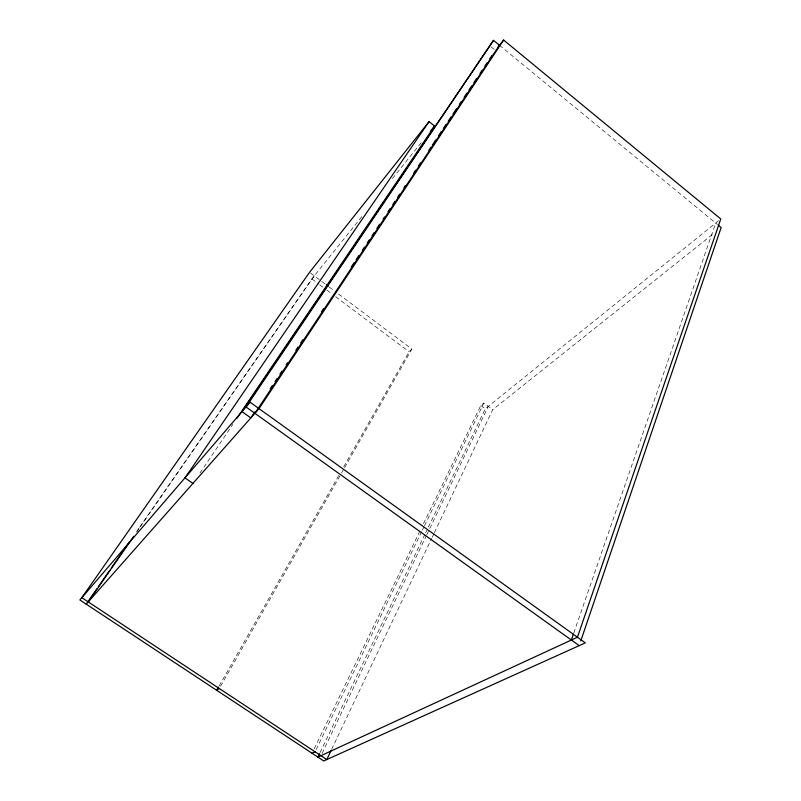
<?xml version="1.0" encoding="UTF-8"?>
<svg xmlns="http://www.w3.org/2000/svg" width="801" height="801" viewBox="0 0 801 801"><rect width="100%" height="100%" fill="white"/><g stroke="black" fill="none" stroke-linecap="round" stroke-linejoin="round"><path stroke-width="0.6" stroke-dasharray="4 3" d="M573.806 632.95L715.693 223.058M331.624 749.396L431.699 538.362M432.23 537.231L433.832 533.846M434.372 532.715L492.705 409.701L714.302 232.991M320.05 752.59L425.121 533.937M425.661 532.805L427.834 528.3M428.375 527.168L485.246 408.83L719.929 219.654M322.022 753.431L426.202 535.959M426.743 534.838L488.28 406.377M316.165 749.556L421.777 531.303M422.327 530.182L423.959 526.808M424.5 525.676L483.844 403.053L492.705 409.701M314.222 748.735L420.195 530.422M423.469 523.674L480.82 405.516L483.844 403.053M220.535 686.337L340.896 474.182M341.506 473.091L343.979 468.735M344.6 467.654L411.874 349.056L337.201 293.036M219.154 685.946L340.024 473.281M343.729 466.773L409.091 351.759L411.874 349.056M199.94 473.061L232.861 424.38M136.571 532.174L314.302 275.854M136.761 531.313L138.903 528.229M139.614 527.208L311.859 278.898L363.514 214.568M392.42 178.563L422.878 140.626M310.518 273.011L325.256 284.075M329.241 287.058L333.226 290.042M311.859 278.898L318.808 284.105M319.799 284.846L322.773 287.078M326.738 290.052L331.704 293.767M335.669 296.74L409.091 351.759M480.82 405.516L485.246 408.83M491.103 46.919L494.487 49.702M499.464 45.246L717.506 224.55"/><path stroke-width="1.2" d="M580.795 640.9L721.14 227.534L718.417 225.301M571.353 640.029L573.396 634.132M331.083 750.527L326.808 759.558L81.832 597.666L309.566 272.3L429.056 121.622L434.593 126.037L237.066 418.162M319.509 753.721L317.887 757.095L577.451 637.216L720.77 218.973L503.629 40.05L498.082 46.959M218.533 687.038L216.691 690.292L219.304 688.51M503.629 40.05L259.033 408.64L86.228 604.164L96.901 588.775M254.978 411.674L250.823 417.922L242.022 411.624L493.506 40.36L499.464 45.246L254.898 413.316M270.217 388.765L272.3 385.651M275.073 381.486L277.146 378.362M279.919 374.197L281.992 371.073M286.147 364.825L287.539 362.743M295.849 350.247L297.922 347.123M300.695 342.958L302.778 339.834M321.471 311.719L323.554 308.605M351.259 266.953L354.032 262.788M356.105 259.664L358.878 255.499M362.342 250.292L364.415 247.169M367.188 243.003L369.271 239.879M372.034 235.714L374.117 232.59M376.891 228.435L379.654 224.27M383.118 219.063L384.51 216.981M387.964 211.774L390.047 208.65M392.82 204.485L394.893 201.361M397.666 197.196L399.749 194.072M403.904 187.824L405.286 185.742M413.596 173.246L415.679 170.122M418.442 165.957L420.525 162.833M428.835 150.348L430.908 147.224M432.3 145.141L435.764 139.935M438.527 135.769L441.301 131.604M443.384 128.48L446.147 124.315M448.23 121.191L451.003 117.026M453.076 113.902L456.54 108.696M459.313 104.531L461.386 101.407M464.159 97.241L466.933 93.076M469.006 89.952L471.779 85.787M473.862 82.663L476.625 78.498M480.089 73.302L482.172 70.178M484.935 66.012L487.018 62.889M489.791 58.723L491.864 55.599M493.506 40.36L246.037 406.968L579.183 645.636M429.056 121.622L184.971 477.887L192.941 483.424M88.23 601.891L133.727 536.28M98.333 586.722L109.717 570.302M111.139 568.249L129.652 541.576M430.688 130.893L434.593 126.037M312.03 753.24L315.073 751.799M326.247 284.816L328.24 286.307M250.102 402.232L79.86 599.959L323.714 760.95L585.321 642.873L250.102 402.232"/></g></svg>
